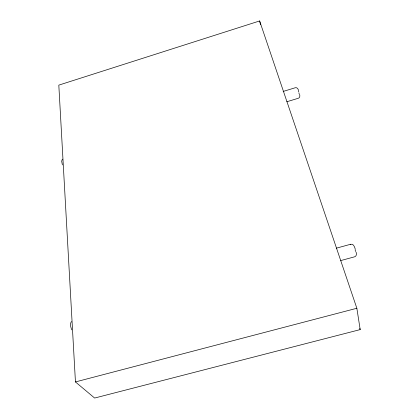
<?xml version="1.0" encoding="UTF-8"?>
<svg xmlns="http://www.w3.org/2000/svg" width="419" height="419" viewBox="0 0 419 419"><rect width="100%" height="100%" fill="white"/><g stroke="black" fill="none" stroke-linecap="round" stroke-linejoin="round"><path stroke-width="0.63" d="M62.379 159.173L61.661 161.121L62.379 164.945M71.366 321.499C69.795 324.023 70.696 327.354 71.827 329.884M259.633 20.95L58.812 85.125L75.446 381.934L94.631 398.05L360.188 329.601L356.852 308.264L259.633 20.95L260.524 24.69M283.155 91.447L295.186 87.77C296.956 87.183 298.202 88.928 298.506 90.467M286.806 101.754L298.244 98.287C299.962 97.789 300.072 95.752 299.59 94.327M350.556 244.293C353.605 243.429 354.642 247.105 355.296 249.289M336.248 248.21L350.693 244.251M340.747 260.576L354.511 256.842C356.616 256.302 356.674 253.804 356.082 252.118M75.446 381.934L356.852 308.264M355.108 249.85L355.694 251.51M359.774 328.36L360.188 329.601M298.558 90.923L298.747 91.897M298.941 92.866L299.129 93.83"/></g></svg>
